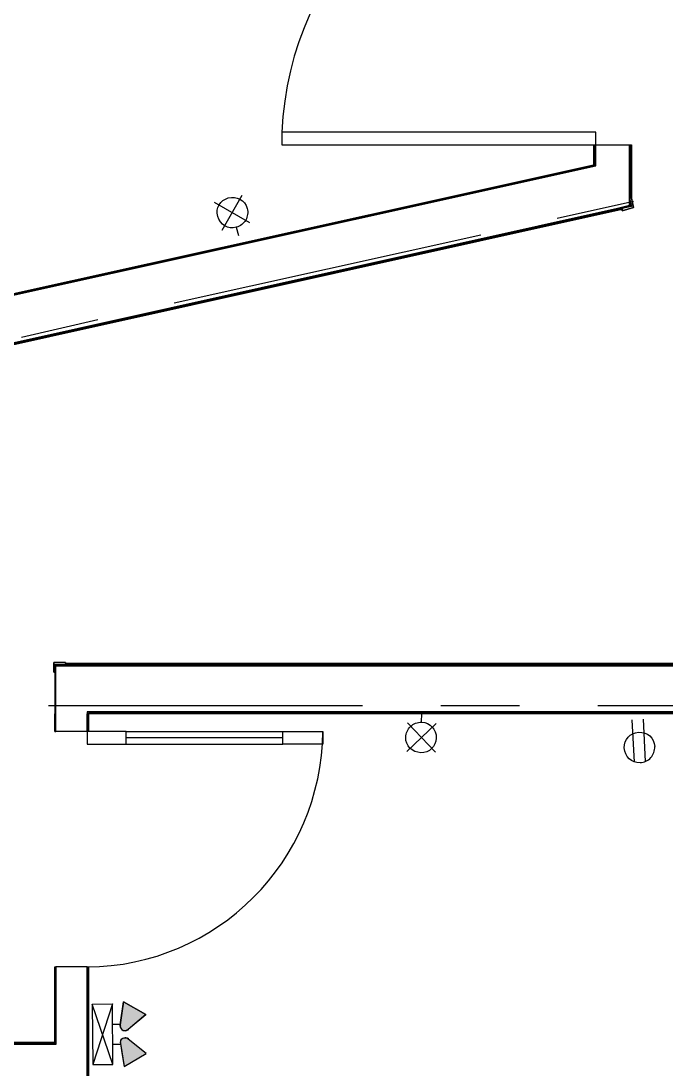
# Model space of a CAD drawing. Header units: inches. Extents: x -1841 to -80, y -100 to 1021.
# Drawn here: x -964.5 to -913.5, y 296.1 to 378.9 of the extents above; entities that cross this region are included whole.
import ezdxf

# ---------------------------------------------------------------- set-up
doc = ezdxf.new("R2010")
doc.units = ezdxf.units.IN
doc.header["$MEASUREMENT"] = 0
doc.layers.add('PDF_Geometry', color=7, linetype='Continuous', true_color=0x777777)
doc.layers.add('PDF_Solid Fills', color=7, linetype='Continuous', true_color=0xffffff)

msp = doc.modelspace()

# ---------------------------------------------------------------- hatches: boundary and pattern name
at = {"layer": 'PDF_Solid Fills', "lineweight": 25, "transparency": 33554559}
for points in [[(-956.069, 299.108), (-954.586, 300.342), (-954.586, 300.376), (-956.325, 301.379), (-956.421, 300.666), (-956.58, 299.376), (-956.408, 299.139)], [(-956.317, 296.256), (-954.561, 297.255), (-954.561, 297.289), (-956.132, 298.531), (-956.538, 298.358), (-956.569, 298.052)]]:
    msp.add_hatch(color=1, dxfattribs=at).paths.add_polyline_path(points)

# ---------------------------------------------------------------- linework, layer by layer
at = {"layer": 'PDF_Geometry', "color": 7, "lineweight": 25}
for points in [[(-1024.495, 479.669), (-995.706, 350.452), (-919.02, 367.493), (-919.02, 369.147), (-916.372, 369.147), (-916.372, 367.907), (-916.372, 364.349), (-919.02, 363.688), (-996.285, 346.563), (-999.346, 345.902), (-1000.091, 349.293), (-1000.173, 349.459), (-998.353, 349.872), (-1027.142, 479.338)], [(-1024.329, 479.586), (-995.624, 350.617), (-919.185, 367.576), (-919.102, 367.576), (-919.185, 367.576), (-919.185, 369.147), (-919.102, 369.147), (-919.02, 369.147)], [(-916.29, 364.267), (-996.203, 346.481), (-999.346, 345.819), (-999.346, 345.902), (-996.285, 346.563), (-916.372, 364.349), (-916.372, 369.147), (-916.29, 369.147), (-916.29, 364.928), (-916.29, 369.147), (-916.207, 369.147), (-916.207, 364.928), (-916.042, 364.184), (-916.952, 363.936), (-916.952, 364.019), (-996.203, 346.398), (-999.346, 345.736), (-999.346, 345.819), (-996.203, 346.481), (-916.952, 364.101)], [(-919.102, 369.147), (-919.102, 367.576), (-919.102, 369.147)], [(-919.102, 367.576), (-919.102, 369.147)], [(-995.706, 350.534), (-919.102, 367.576), (-995.706, 350.534)], [(-919.02, 367.493), (-993.473, 350.948)], [(-922.081, 363.357), (-916.042, 364.68)], [(-916.29, 364.598), (-916.29, 364.267), (-916.29, 364.598)], [(-952.358, 356.656), (-928.12, 362.033)], [(-964.436, 353.926), (-958.397, 355.332)], [(-961.789, 328.033), (-961.789, 322.738), (-961.706, 322.738), (-961.706, 327.95), (-875.589, 327.95), (-853.667, 327.95), (-853.667, 328.033), (-853.667, 328.116), (-875.589, 328.116), (-960.962, 328.116), (-960.962, 328.198), (-961.872, 328.198), (-961.872, 327.454), (-961.789, 327.454), (-961.872, 327.454), (-961.872, 328.198), (-960.962, 328.198), (-960.962, 328.033), (-961.789, 328.033), (-961.789, 327.454), (-961.789, 322.738), (-961.789, 324.145)], [(-961.706, 328.033), (-875.589, 328.033), (-960.962, 328.033)], [(-875.258, 169.283), (-889.073, 169.283), (-889.073, 173.915), (-879.063, 173.915), (-879.063, 246.962), (-938.874, 246.962), (-938.874, 249.444), (-879.063, 249.444), (-879.063, 324.31), (-959.224, 324.31), (-959.224, 322.738), (-961.706, 322.738), (-961.706, 326.461), (-961.706, 327.95), (-959.224, 327.95), (-875.589, 327.95), (-853.667, 327.95), (-853.667, 326.461), (-853.667, 324.31), (-862.932, 324.31)], [(-962.285, 324.807), (-937.467, 324.807)], [(-880.221, 324.31), (-959.224, 324.31)], [(-959.142, 322.738), (-959.142, 324.228), (-959.142, 322.738), (-959.224, 322.738), (-959.224, 324.145)], [(-879.063, 249.444), (-879.063, 324.31), (-879.063, 249.526), (-879.229, 249.526), (-879.063, 249.526), (-879.146, 249.526), (-879.146, 249.609), (-879.146, 324.145), (-959.142, 324.145), (-959.142, 324.228), (-879.063, 324.228), (-959.142, 324.228), (-959.142, 324.145), (-959.142, 322.738), (-959.142, 324.228)], [(-931.263, 324.807), (-925.059, 324.807)], [(-918.854, 324.807), (-894.037, 324.807)], [(-916.166, 323.684), (-916.001, 320.329)], [(-915.285, 323.727), (-915.12, 320.372)], [(-961.789, 322.738), (-961.789, 322.738)], [(-959.142, 322.738), (-959.142, 322.738)], [(-956.163, 322.738), (-943.755, 322.738)], [(-943.755, 322.242), (-956.163, 322.242)], [(-956.163, 321.746), (-943.755, 321.746)], [(-961.706, 298.004), (-999.181, 298.004), (-999.181, 298.086), (-999.181, 298.169), (-961.789, 298.169), (-961.789, 298.086), (-961.789, 298.169), (-961.789, 304.125), (-961.706, 304.125), (-961.706, 300.072)], [(-959.224, 249.444), (-959.224, 296.763), (-959.224, 304.125), (-961.706, 304.125), (-961.706, 298.004), (-999.181, 298.004), (-999.181, 295.604)], [(-961.789, 304.125), (-961.789, 304.125)], [(-961.789, 298.086), (-961.789, 304.125), (-961.789, 298.086)], [(-959.142, 249.526), (-959.142, 296.763), (-959.142, 249.609), (-957.487, 249.609), (-957.487, 249.526), (-957.487, 249.444), (-959.224, 249.444), (-959.224, 296.763), (-959.224, 304.125), (-959.142, 304.125), (-959.142, 296.763), (-959.142, 304.125), (-959.142, 296.763), (-959.142, 249.444)], [(-959.142, 304.125), (-959.142, 304.125)], [(-999.181, 298.086), (-961.789, 298.086), (-999.181, 298.086)]]:
    msp.add_lwpolyline(points, dxfattribs=at)
for points in [[(-919.02, 370.14), (-943.837, 370.14), (-943.837, 369.147), (-919.02, 369.147)], [(-916.372, 364.928), (-916.207, 364.267), (-916.952, 364.101), (-916.952, 363.936), (-916.042, 364.184), (-916.207, 364.928)], [(-916.207, 364.349), (-916.207, 364.267)], [(-959.224, 321.746), (-956.163, 321.746), (-956.163, 322.738), (-959.224, 322.738)], [(-940.611, 321.746), (-943.755, 321.746), (-943.755, 322.738), (-940.611, 322.738)]]:
    msp.add_lwpolyline(points, close=True, dxfattribs=at)
at = {"layer": 'PDF_Geometry', "color": 1, "lineweight": 25}
for points in [[(-948.575, 362.385), (-946.98, 365.176)], [(-946.382, 362.983), (-949.173, 364.578)], [(-931.645, 323.385), (-933.974, 321.17)], [(-933.917, 323.442), (-931.702, 321.113)], [(-957.201, 296.419), (-957.24, 301.202), (-958.795, 296.406), (-957.201, 296.419), (-958.834, 301.189), (-957.24, 301.202)], [(-958.834, 301.189), (-958.795, 296.406)], [(-956.615, 299.545), (-956.359, 301.379), (-954.586, 300.376), (-956.002, 299.177)], [(-957.227, 299.608), (-956.616, 299.613)], [(-956.603, 298.086), (-956.317, 296.256), (-954.561, 297.289), (-955.996, 298.43)], [(-957.214, 298.013), (-956.603, 298.018)]]:
    msp.add_lwpolyline(points, dxfattribs=at)
for points in [[(-946.588, 364.122, -0.416667), (-947.444, 362.623), (-947.266, 361.968)], [(-934.048, 322.292, -0.416667), (-932.796, 323.482), (-932.779, 324.16)]]:
    msp.add_lwpolyline(points, format="xyb", dxfattribs=at)
for points in [[(-954.586, 300.376), (-956.359, 301.379), (-956.487, 300.462), (-956.615, 299.545), (-956.649, 299.477), (-956.614, 299.375), (-956.579, 299.274), (-956.511, 299.206), (-956.442, 299.139), (-956.34, 299.106), (-956.239, 299.107), (-956.171, 299.107), (-956.069, 299.142), (-956.002, 299.211)], [(-954.561, 297.289), (-955.996, 298.43), (-956.064, 298.498), (-956.166, 298.531), (-956.234, 298.53), (-956.335, 298.495), (-956.437, 298.461), (-956.504, 298.426), (-956.572, 298.358), (-956.605, 298.256), (-956.638, 298.154), (-956.603, 298.052), (-956.46, 297.171), (-956.317, 296.256)]]:
    msp.add_lwpolyline(points, close=True, dxfattribs=at)
at = {"layer": 'PDF_Geometry', "color": 7, "lineweight": 25}
for centre, radius, start, end in [((-919.086, 369.196), 24.769, 89.84669, 177.81503), ((-959.363, 322.877), 18.752, 270.42358, 359.57642), ((-915.578, 321.499), 1.216, 272.57182, 3.05128)]:
    msp.add_arc(centre, radius, start, end, dxfattribs=at)
at = {"layer": 'PDF_Geometry', "color": 1, "lineweight": 25}
msp.add_arc((-956.238, 299.45), 0.377, 180.96816, 269.96426, dxfattribs=at)
for points in [[(-948.911, 363.489), (-949.09, 364.143), (-948.733, 364.768), (-948.078, 364.947)], [(-948.078, 364.947), (-947.424, 365.125), (-946.766, 364.777), (-946.588, 364.122)], [(-947.444, 362.623), (-948.099, 362.444), (-948.733, 362.834), (-948.911, 363.489)], [(-932.796, 323.482), (-932.118, 323.465), (-931.623, 322.909), (-931.64, 322.231)], [(-932.857, 321.074), (-933.535, 321.091), (-934.065, 321.613), (-934.048, 322.292)], [(-931.64, 322.231), (-931.657, 321.553), (-932.178, 321.057), (-932.857, 321.074)], [(-956.615, 299.443), (-956.615, 299.477), (-956.581, 299.511), (-956.581, 299.511)], [(-956.604, 298.154), (-956.606, 298.391), (-956.437, 298.529), (-956.234, 298.53)], [(-955.968, 299.177), (-956.035, 299.109), (-956.137, 299.074), (-956.238, 299.073)], [(-956.234, 298.53), (-956.132, 298.531), (-956.03, 298.532), (-955.962, 298.465)], [(-956.57, 298.086), (-956.57, 298.12), (-956.604, 298.12), (-956.604, 298.154)]]:
    msp.add_open_spline(points, degree=3, dxfattribs=at)
at = {"layer": 'PDF_Geometry', "color": 7, "lineweight": 25}
for points in [[(-916.769, 321.446), (-916.802, 322.124), (-916.319, 322.657), (-915.641, 322.69)], [(-915.641, 322.69), (-914.964, 322.724), (-914.396, 322.242), (-914.363, 321.564)], [(-915.523, 320.284), (-916.201, 320.251), (-916.736, 320.768), (-916.769, 321.446)]]:
    msp.add_open_spline(points, degree=3, dxfattribs=at)

doc.saveas('drawing.dxf')
